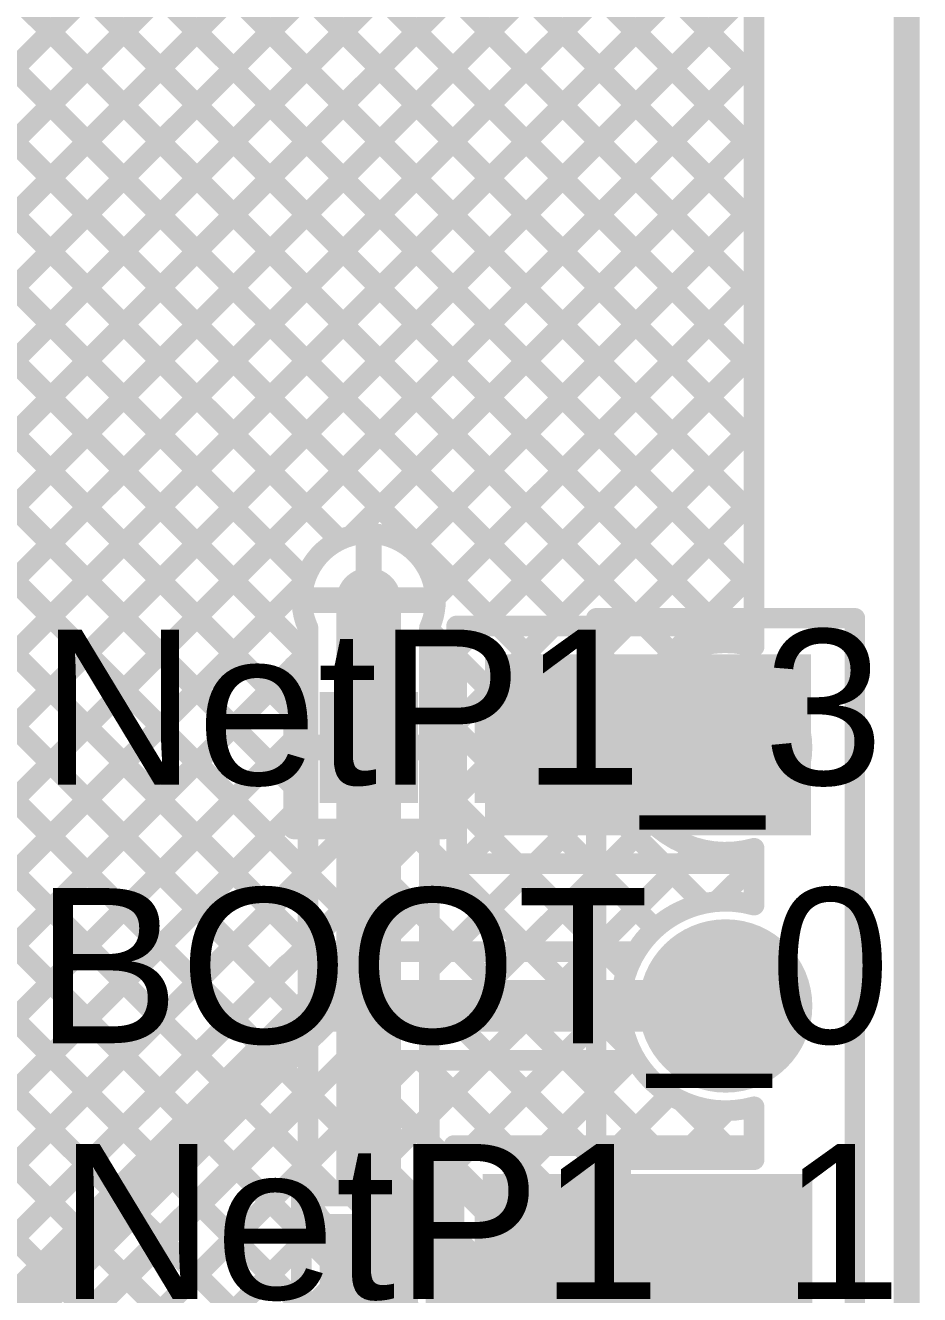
# Model space of a CAD drawing. Header units: millimetres. Extents: x -0.32 to 3.69, y -0.11 to 2.37.
# Drawn here: x 3.3423 to 3.688, y 1.1133 to 1.6044 of the extents above; entities that cross this region are included whole.
import ezdxf

# ---------------------------------------------------------------- set-up
doc = ezdxf.new("R2010")
doc.units = ezdxf.units.MM
doc.header["$MEASUREMENT"] = 0
for name, color, linetype in [('BottomLayer', 5, 'Continuous'), ('BottomPaste', 16, 'Continuous'), ('BottomSolder', 6, 'Continuous'), ('Mechanical2', 216, 'Continuous'), ('MultiLayer', 9, 'Continuous'), ('PadHoleLayer', 156, 'Continuous'), ('TopLayer', 1, 'Continuous'), ('TopOverlay', 2, 'Continuous'), ('TopSolder', 216, 'Continuous'), ('ViaHoleLayer', 16, 'Continuous')]:
    doc.layers.add(name, color=color, linetype=linetype)
doc.styles.add('Arial', font='', dxfattribs={"height": 0.2})
doc.styles.get('Arial').set_extended_font_data('Arial')

# ---------------------------------------------------------------- blocks, each defined once
blk = doc.blocks.new('R___0603_B_38')
at = {"layer": 'BottomLayer'}
for points in [[(-0.045, -0.0175), (-0.045, 0.0175), (-0.015, 0.0175), (-0.015, -0.0175)], [(0.015, -0.0175), (0.015, 0.0175), (0.045, 0.0175), (0.045, -0.0175)]]:
    blk.add_hatch(color=5, dxfattribs=at).paths.add_polyline_path(points)
at = {"layer": 'BottomPaste'}
for points in [[(-0.045, -0.0175), (-0.045, 0.0175), (-0.015, 0.0175), (-0.015, -0.0175)], [(0.015, -0.0175), (0.015, 0.0175), (0.045, 0.0175), (0.045, -0.0175)]]:
    blk.add_hatch(color=16, dxfattribs=at).paths.add_polyline_path(points)
at = {"layer": 'BottomSolder'}
for points in [[(-0.049, -0.0215), (-0.049, 0.0215), (-0.011, 0.0215), (-0.011, -0.0215)], [(0.011, -0.0215), (0.011, 0.0215), (0.049, 0.0215), (0.049, -0.0215)]]:
    blk.add_hatch(color=6, dxfattribs=at).paths.add_polyline_path(points)
blk = doc.blocks.new('R___0603_B_39')
at = {"layer": 'BottomLayer'}
for points in [[(-0.045, -0.0175), (-0.045, 0.0175), (-0.015, 0.0175), (-0.015, -0.0175)], [(0.015, -0.0175), (0.015, 0.0175), (0.045, 0.0175), (0.045, -0.0175)]]:
    blk.add_hatch(color=5, dxfattribs=at).paths.add_polyline_path(points)
at = {"layer": 'BottomPaste'}
for points in [[(-0.045, -0.0175), (-0.045, 0.0175), (-0.015, 0.0175), (-0.015, -0.0175)], [(0.015, -0.0175), (0.015, 0.0175), (0.045, 0.0175), (0.045, -0.0175)]]:
    blk.add_hatch(color=16, dxfattribs=at).paths.add_polyline_path(points)
at = {"layer": 'BottomSolder'}
for points in [[(-0.049, -0.0215), (-0.049, 0.0215), (-0.011, 0.0215), (-0.011, -0.0215)], [(0.011, -0.0215), (0.011, 0.0215), (0.049, 0.0215), (0.049, -0.0215)]]:
    blk.add_hatch(color=6, dxfattribs=at).paths.add_polyline_path(points)
blk = doc.blocks.new('HDR1X3__46')
at = {"layer": 'BottomLayer'}
blk.add_hatch(color=5, dxfattribs=at).paths.add_polyline_path([(-0.02953, 0.02953), (0.02953, 0.02953), (0.02953, -0.02953), (-0.02953, -0.02953)])
h = blk.add_hatch(color=5, dxfattribs=at)
edge = h.paths.add_edge_path()
edge.add_arc((0.1, 0), 0.02953, 0, 360)
h = blk.add_hatch(color=5, dxfattribs=at)
edge = h.paths.add_edge_path()
edge.add_arc((0.2, 0), 0.02953, 0, 360)
at = {"layer": 'BottomSolder'}
blk.add_hatch(color=6, dxfattribs=at).paths.add_polyline_path([(-0.03353, 0.03353), (0.03353, 0.03353), (0.03353, -0.03353), (-0.03353, -0.03353)])
h = blk.add_hatch(color=6, dxfattribs=at)
edge = h.paths.add_edge_path()
edge.add_arc((0.1, 0), 0.03353, 0, 360)
h = blk.add_hatch(color=6, dxfattribs=at)
edge = h.paths.add_edge_path()
edge.add_arc((0.2, 0), 0.03353, 0, 360)
at = {"layer": 'MultiLayer'}
blk.add_hatch(color=9, dxfattribs=at).paths.add_polyline_path([(-0.02953, 0.02953), (0.02953, 0.02953), (0.02953, -0.02953), (-0.02953, -0.02953)])
h = blk.add_hatch(color=9, dxfattribs=at)
edge = h.paths.add_edge_path()
edge.add_arc((0.1, 0), 0.02953, 0, 360)
h = blk.add_hatch(color=9, dxfattribs=at)
edge = h.paths.add_edge_path()
edge.add_arc((0.2, 0), 0.02953, 0, 360)
at = {"layer": 'PadHoleLayer'}
h = blk.add_hatch(color=156, dxfattribs=at)
edge = h.paths.add_edge_path()
edge.add_arc((0, 0), 0.01772, 0, 360)
h = blk.add_hatch(color=156, dxfattribs=at)
edge = h.paths.add_edge_path()
edge.add_arc((0.1, 0), 0.01772, 0, 360)
h = blk.add_hatch(color=156, dxfattribs=at)
edge = h.paths.add_edge_path()
edge.add_arc((0.2, 0), 0.01772, 0, 360)
at = {"layer": 'TopLayer'}
blk.add_hatch(color=1, dxfattribs=at).paths.add_polyline_path([(-0.02953, 0.02953), (0.02953, 0.02953), (0.02953, -0.02953), (-0.02953, -0.02953)])
h = blk.add_hatch(color=1, dxfattribs=at)
edge = h.paths.add_edge_path()
edge.add_arc((0.1, 0), 0.02953, 0, 360)
h = blk.add_hatch(color=1, dxfattribs=at)
edge = h.paths.add_edge_path()
edge.add_arc((0.2, 0), 0.02953, 0, 360)
at = {"layer": 'TopSolder'}
blk.add_hatch(color=216, dxfattribs=at).paths.add_polyline_path([(-0.03353, 0.03353), (0.03353, 0.03353), (0.03353, -0.03353), (-0.03353, -0.03353)])
h = blk.add_hatch(color=216, dxfattribs=at)
edge = h.paths.add_edge_path()
edge.add_arc((0.1, 0), 0.03353, 0, 360)
h = blk.add_hatch(color=216, dxfattribs=at)
edge = h.paths.add_edge_path()
edge.add_arc((0.2, 0), 0.03353, 0, 360)
at = {"layer": 'TopOverlay', "const_width": 0.00787}
for points in [[(-0.05, 0.05), (0.25, 0.05)], [(-0.05, 0.05), (-0.05, -0.05)], [(0.25, 0.05), (0.25, -0.05)], [(-0.05, -0.05), (0.25, -0.05)]]:
    blk.add_lwpolyline(points, dxfattribs=at)
at = {"layer": 'TopOverlay', "const_width": 0.00394}
for points in [[(-0.05197, 0.05, 1), (-0.04803, 0.05, 1)], [(-0.05197, 0.05, 1), (-0.04803, 0.05, 1)], [(0.24803, 0.05, 1), (0.25197, 0.05, 1)], [(0.24803, 0.05, 1), (0.25197, 0.05, 1)], [(-0.05197, -0.05, 1), (-0.04803, -0.05, 1)], [(-0.05197, -0.05, 1), (-0.04803, -0.05, 1)], [(0.24803, -0.05, 1), (0.25197, -0.05, 1)], [(0.24803, -0.05, 1), (0.25197, -0.05, 1)]]:
    blk.add_lwpolyline(points, format="xyb", close=True, dxfattribs=at)

msp = doc.modelspace()

# ---------------------------------------------------------------- hatches: boundary and pattern name
at = {"layer": 'BottomLayer'}
h = msp.add_hatch(color=5, dxfattribs=at)
edge = h.paths.add_edge_path()
edge.add_arc((3.475, 1.382), 0.01181, 0, 360)
for points in [[(3.52, 1.291), (3.646, 1.291), (3.646, 1.361), (3.52, 1.361)], [(3.519, 1.09), (3.645, 1.09), (3.645, 1.16), (3.519, 1.16)]]:
    msp.add_hatch(color=5, dxfattribs=at).paths.add_polyline_path(points)
at = {"layer": 'TopLayer'}
h = msp.add_hatch(color=1, dxfattribs=at)
edge = h.paths.add_edge_path()
edge.add_arc((3.475, 1.382), 0.01181, 0, 360)
at = {"layer": 'ViaHoleLayer'}
h = msp.add_hatch(color=16, dxfattribs=at)
edge = h.paths.add_edge_path()
edge.add_arc((3.475, 1.382), 0.00591, 0, 360)

# ---------------------------------------------------------------- linework, layer by layer
at = {"layer": 'BottomLayer'}
for points, const_width in [([(2.80238, 2.208), (3.624, 1.38638)], 0.008), ([(2.83066, 2.208), (3.624, 1.41466)], 0.008), ([(2.85895, 2.208), (3.624, 1.44295)], 0.008), ([(2.88723, 2.208), (3.624, 1.47123)], 0.008), ([(2.91552, 2.208), (3.624, 1.49952)], 0.008), ([(2.9438, 2.208), (3.624, 1.5278)], 0.008), ([(2.97209, 2.208), (3.624, 1.55609)], 0.008), ([(3.00037, 2.208), (3.624, 1.58437)], 0.008), ([(3.624, 1.372), (3.624, 2.208)], 0.008), ([(2.99464, 1.98746), (3.6101, 1.372)], 0.008), ([(2.85089, 1.9615), (3.4515, 1.36089)], 0.008), ([(2.99076, 1.96305), (3.58181, 1.372)], 0.008), ([(2.98021, 1.94531), (3.55353, 1.372)], 0.008), ([(2.96478, 1.93246), (3.52524, 1.372)], 0.008), ([(2.91204, 1.92863), (3.45051, 1.39016)], 0.008), ([(2.94393, 1.92503), (3.46373, 1.40522)], 0.008), ([(2.98299, 1.2328), (3.624, 1.8738)], 0.008), ([(2.99233, 1.21385), (3.624, 1.84552)], 0.008), ([(2.99388, 1.18712), (3.624, 1.81724)], 0.008), ([(2.95605, 1.121), (3.624, 1.78895)], 0.008), ([(2.99469, 1.78942), (3.446, 1.33811)], 0.008), ([(2.85025, 1.76415), (3.40835, 1.20605)], 0.008), ([(2.99044, 1.76538), (3.446, 1.30982)], 0.008), ([(2.98433, 1.121), (3.624, 1.76067)], 0.008), ([(2.97968, 1.74785), (3.48154, 1.246)], 0.008), ([(2.96406, 1.73519), (3.45354, 1.24571)], 0.008), ([(2.91007, 1.73262), (3.42249, 1.22019)], 0.008), ([(3.01262, 1.121), (3.624, 1.73238)], 0.008), ([(2.94294, 1.72803), (3.43663, 1.23433)], 0.008), ([(3.0409, 1.121), (3.624, 1.7041)], 0.008), ([(3.06919, 1.121), (3.624, 1.67581)], 0.008), ([(3.09747, 1.121), (3.624, 1.64753)], 0.008), ([(3.12575, 1.121), (3.624, 1.61925)], 0.008), ([(2.99471, 1.59141), (3.39421, 1.19191)], 0.008), ([(3.15404, 1.121), (3.624, 1.59096)], 0.008), ([(2.99011, 1.56772), (3.38007, 1.17776)], 0.008), ([(3.46823, 1.40691), (3.624, 1.56268)], 0.008), ([(2.97915, 1.5504), (3.36592, 1.16362)], 0.008), ([(2.96333, 1.53794), (3.35178, 1.14948)], 0.008), ([(3.49148, 1.40187), (3.624, 1.53439)], 0.008), ([(3.5008, 1.3829), (3.624, 1.50611)], 0.008), ([(3.51818, 1.372), (3.624, 1.47782)], 0.008), ([(3.54646, 1.372), (3.624, 1.44954)], 0.008), ([(3.57474, 1.372), (3.624, 1.42126)], 0.008), ([(3.475, 1.382), (3.475, 1.40381)], 0.01), ([(3.60303, 1.372), (3.624, 1.39297)], 0.008), ([(3.18232, 1.121), (3.45009, 1.38877)], 0.008), ([(3.475, 1.325), (3.475, 1.382)], 0.025), ([(3.45319, 1.382), (3.475, 1.382)], 0.01), ([(3.475, 1.382), (3.49681, 1.382)], 0.01), ([(3.4515, 1.3565), (3.4515, 1.37132)], 0.008), ([(3.4985, 1.3565), (3.4985, 1.37132)], 0.008), ([(3.509, 1.372), (3.624, 1.372)], 0.008), ([(3.509, 1.3535), (3.509, 1.372)], 0.008), ([(3.4985, 1.37046), (3.509, 1.35996)], 0.008), ([(3.44611, 1.3565), (3.4515, 1.36189)], 0.008), ([(3.50268, 1.3565), (3.509, 1.36282)], 0.008), ([(3.21061, 1.121), (3.446, 1.35639)], 0.008), ([(3.446, 1.3565), (3.4515, 1.3565)], 0.008), ([(3.446, 1.2935), (3.446, 1.3565)], 0.008), ([(3.4985, 1.3565), (3.504, 1.3565)], 0.008), ([(3.504, 1.2935), (3.504, 1.3565)], 0.008), ([(3.509, 1.2965), (3.509, 1.3535)], 0.008), ([(3.509, 1.2965), (3.509, 1.3535)], 0.008), ([(3.504, 1.33667), (3.509, 1.33167)], 0.008), ([(3.504, 1.32954), (3.509, 1.33454)], 0.008), ([(3.535, 1.325), (3.613, 1.325)], 0.025), ([(3.23889, 1.121), (3.446, 1.32811)], 0.008), ([(3.45, 1.325), (3.475, 1.325)], 0.01), ([(3.475, 1.2975), (3.475, 1.325)], 0.01), ([(3.475, 1.325), (3.5, 1.325)], 0.01), ([(3.504, 1.30839), (3.509, 1.30339)], 0.008), ([(3.504, 1.30126), (3.509, 1.30626)], 0.008), ([(3.26718, 1.121), (3.446, 1.29982)], 0.008), ([(3.49624, 1.2935), (3.504, 1.30126)], 0.008), ([(3.29546, 1.121), (3.46796, 1.2935)], 0.008), ([(3.44493, 1.24218), (3.49624, 1.2935)], 0.008), ([(3.446, 1.2935), (3.504, 1.2935)], 0.008), ([(3.46232, 1.2935), (3.50982, 1.246)], 0.008), ([(3.49061, 1.2935), (3.53811, 1.246)], 0.008), ([(3.509, 1.28), (3.509, 1.2965)], 0.008), ([(3.47703, 1.246), (3.51103, 1.28)], 0.008), ([(3.50531, 1.246), (3.53931, 1.28)], 0.008), ([(3.509, 1.28), (3.624, 1.28)], 0.008), ([(3.53239, 1.28), (3.56639, 1.246)], 0.008), ([(3.5336, 1.246), (3.5676, 1.28)], 0.008), ([(3.56067, 1.28), (3.58571, 1.25496)], 0.008), ([(3.56188, 1.246), (3.59588, 1.28)], 0.008), ([(3.58896, 1.28), (3.60436, 1.2646)], 0.008), ([(3.60955, 1.26538), (3.624, 1.27983)], 0.008), ([(3.61724, 1.28), (3.624, 1.27324)], 0.008), ([(3.624, 1.26401), (3.624, 1.28)], 0.008), ([(3.457, 1.246), (3.57834, 1.246)], 0.008), ([(3.3233, 1.121), (3.44212, 1.23981)], 0.008), ([(3.332, 1.1), (3.457, 1.225)], 0.02), ([(3.457, 1.225), (3.613, 1.225)], 0.02), ([(2.95181, 0.66422), (3.4916, 1.204)], 0.008), ([(3.34688, 1.08519), (3.4657, 1.204)], 0.008), ([(3.4657, 1.204), (3.57834, 1.204)], 0.008), ([(3.46697, 1.204), (3.508, 1.16297)], 0.008), ([(3.46738, 1.1515), (3.51988, 1.204)], 0.008), ([(3.49525, 1.204), (3.52825, 1.171)], 0.008), ([(3.51517, 1.171), (3.54817, 1.204)], 0.008), ([(3.52354, 1.204), (3.55654, 1.171)], 0.008), ([(3.54345, 1.171), (3.57645, 1.204)], 0.008), ([(3.55182, 1.204), (3.58482, 1.171)], 0.008), ([(3.45219, 1.19049), (3.49118, 1.1515)], 0.008), ([(3.57173, 1.171), (3.59143, 1.19069)], 0.008), ([(3.5958, 1.1883), (3.61311, 1.171)], 0.008), ([(3.60002, 1.171), (3.61349, 1.18448)], 0.008), ([(3.624, 1.171), (3.624, 1.18599)], 0.008), ([(3.43805, 1.17635), (3.4629, 1.1515)], 0.008), ([(3.508, 1.171), (3.624, 1.171)], 0.008), ([(3.508, 1.079), (3.508, 1.171)], 0.008), ([(3.42391, 1.16221), (3.449, 1.13712)], 0.008), ([(3.49567, 1.1515), (3.508, 1.16383)], 0.008), ([(3.449, 1.1515), (3.501, 1.1515)], 0.008), ([(3.449, 1.0945), (3.449, 1.1515)], 0.008), ([(3.501, 1.0945), (3.501, 1.1515)], 0.008), ([(3.40976, 1.14807), (3.449, 1.10883)], 0.008), ([(3.501, 1.14168), (3.508, 1.13468)], 0.008), ([(3.501, 1.12855), (3.508, 1.13555)], 0.008), ([(2.97061, 0.65473), (3.449, 1.13312)], 0.008), ([(3.39562, 1.13392), (3.4515, 1.07805)], 0.008), ([(3.475, 1.066), (3.475, 1.123)], 0.025), ([(3.535, 1.123), (3.536, 1.124)], 0.025), ([(3.536, 1.124), (3.612, 1.124)], 0.025), ([(3.612, 1.124), (3.613, 1.125)], 0.025), ([(3.38148, 1.11978), (3.624, 0.87726)], 0.008), ([(3.501, 1.1134), (3.508, 1.1064)], 0.008)]:
    msp.add_lwpolyline(points, dxfattribs=dict(at, const_width=const_width))
for points, const_width in [([(3.622, 1.59096, 1), (3.626, 1.59096, 1)], 0.004), ([(3.622, 1.58437, 1), (3.626, 1.58437, 1)], 0.004), ([(3.622, 1.56268, 1), (3.626, 1.56268, 1)], 0.004), ([(3.622, 1.55609, 1), (3.626, 1.55609, 1)], 0.004), ([(3.622, 1.53439, 1), (3.626, 1.53439, 1)], 0.004), ([(3.622, 1.5278, 1), (3.626, 1.5278, 1)], 0.004), ([(3.622, 1.50611, 1), (3.626, 1.50611, 1)], 0.004), ([(3.622, 1.49952, 1), (3.626, 1.49952, 1)], 0.004), ([(3.622, 1.47782, 1), (3.626, 1.47782, 1)], 0.004), ([(3.622, 1.47123, 1), (3.626, 1.47123, 1)], 0.004), ([(3.622, 1.44954, 1), (3.626, 1.44954, 1)], 0.004), ([(3.622, 1.44295, 1), (3.626, 1.44295, 1)], 0.004), ([(3.622, 1.42126, 1), (3.626, 1.42126, 1)], 0.004), ([(3.622, 1.41466, 1), (3.626, 1.41466, 1)], 0.004), ([(3.46623, 1.40691, 1), (3.47023, 1.40691, 1)], 0.004), ([(3.46174, 1.40522, 1), (3.46574, 1.40522, 1)], 0.004), ([(3.4725, 1.40381, 1), (3.4775, 1.40381, 1)], 0.005), ([(3.48948, 1.40187, 1), (3.49348, 1.40187, 1)], 0.004), ([(3.622, 1.39297, 1), (3.626, 1.39297, 1)], 0.004), ([(3.44809, 1.38877, 1), (3.45209, 1.38877, 1)], 0.004), ([(3.44851, 1.39016, 1), (3.45251, 1.39016, 1)], 0.004), ([(3.46875, 1.382, 1), (3.48125, 1.382, 1)], 0.0125), ([(3.622, 1.38638, 1), (3.626, 1.38638, 1)], 0.004), ([(3.45069, 1.382, 1), (3.45569, 1.382, 1)], 0.005), ([(3.4725, 1.382, 1), (3.4775, 1.382, 1)], 0.005), ([(3.4725, 1.382, 1), (3.4775, 1.382, 1)], 0.005), ([(3.4725, 1.382, 1), (3.4775, 1.382, 1)], 0.005), ([(3.49431, 1.382, 1), (3.49931, 1.382, 1)], 0.005), ([(3.4988, 1.3829, 1), (3.5028, 1.3829, 1)], 0.004), ([(3.49881, 1.382, 1), (3.50281, 1.382, 1)], 0.004), ([(3.49881, 1.382, 1), (3.50281, 1.382, 1)], 0.004), ([(3.4495, 1.37132, 1), (3.4535, 1.37132, 1)], 0.004), ([(3.4495, 1.37132, 1), (3.4535, 1.37132, 1)], 0.004), ([(3.4965, 1.37132, 1), (3.5005, 1.37132, 1)], 0.004), ([(3.4965, 1.37132, 1), (3.5005, 1.37132, 1)], 0.004), ([(3.507, 1.372, 1), (3.511, 1.372, 1)], 0.004), ([(3.507, 1.372, 1), (3.511, 1.372, 1)], 0.004), ([(3.51618, 1.372, 1), (3.52018, 1.372, 1)], 0.004), ([(3.52324, 1.372, 1), (3.52724, 1.372, 1)], 0.004), ([(3.54446, 1.372, 1), (3.54846, 1.372, 1)], 0.004), ([(3.55153, 1.372, 1), (3.55553, 1.372, 1)], 0.004), ([(3.57274, 1.372, 1), (3.57674, 1.372, 1)], 0.004), ([(3.57981, 1.372, 1), (3.58381, 1.372, 1)], 0.004), ([(3.60103, 1.372, 1), (3.60503, 1.372, 1)], 0.004), ([(3.6081, 1.372, 1), (3.6121, 1.372, 1)], 0.004), ([(3.622, 1.372, 1), (3.626, 1.372, 1)], 0.004), ([(3.622, 1.372, 1), (3.626, 1.372, 1)], 0.004), ([(3.4965, 1.37046, 1), (3.5005, 1.37046, 1)], 0.004), ([(3.4495, 1.36189, 1), (3.4535, 1.36189, 1)], 0.004), ([(3.507, 1.36282, 1), (3.511, 1.36282, 1)], 0.004), ([(3.444, 1.3565, 1), (3.448, 1.3565, 1)], 0.004), ([(3.444, 1.3565, 1), (3.448, 1.3565, 1)], 0.004), ([(3.444, 1.35639, 1), (3.448, 1.35639, 1)], 0.004), ([(3.44411, 1.3565, 1), (3.44811, 1.3565, 1)], 0.004), ([(3.4495, 1.36089, 1), (3.4535, 1.36089, 1)], 0.004), ([(3.4495, 1.3565, 1), (3.4535, 1.3565, 1)], 0.004), ([(3.4495, 1.3565, 1), (3.4535, 1.3565, 1)], 0.004), ([(3.4965, 1.3565, 1), (3.5005, 1.3565, 1)], 0.004), ([(3.4965, 1.3565, 1), (3.5005, 1.3565, 1)], 0.004), ([(3.50068, 1.3565, 1), (3.50468, 1.3565, 1)], 0.004), ([(3.502, 1.3565, 1), (3.506, 1.3565, 1)], 0.004), ([(3.502, 1.3565, 1), (3.506, 1.3565, 1)], 0.004), ([(3.507, 1.35996, 1), (3.511, 1.35996, 1)], 0.004), ([(3.507, 1.3535, 1), (3.511, 1.3535, 1)], 0.004), ([(3.507, 1.3535, 1), (3.511, 1.3535, 1)], 0.004), ([(3.507, 1.3535, 1), (3.511, 1.3535, 1)], 0.004), ([(3.444, 1.33811, 1), (3.448, 1.33811, 1)], 0.004), ([(3.502, 1.33667, 1), (3.506, 1.33667, 1)], 0.004), ([(3.46875, 1.325, 1), (3.48125, 1.325, 1)], 0.0125), ([(3.507, 1.33454, 1), (3.511, 1.33454, 1)], 0.004), ([(3.507, 1.33167, 1), (3.511, 1.33167, 1)], 0.004), ([(3.52875, 1.325, 1), (3.54125, 1.325, 1)], 0.0125), ([(3.60675, 1.325, 1), (3.61925, 1.325, 1)], 0.0125), ([(3.444, 1.32811, 1), (3.448, 1.32811, 1)], 0.004), ([(3.502, 1.32954, 1), (3.506, 1.32954, 1)], 0.004), ([(3.4475, 1.325, 1), (3.4525, 1.325, 1)], 0.005), ([(3.4725, 1.325, 1), (3.4775, 1.325, 1)], 0.005), ([(3.4725, 1.325, 1), (3.4775, 1.325, 1)], 0.005), ([(3.4725, 1.325, 1), (3.4775, 1.325, 1)], 0.005), ([(3.4975, 1.325, 1), (3.5025, 1.325, 1)], 0.005), ([(3.444, 1.30982, 1), (3.448, 1.30982, 1)], 0.004), ([(3.502, 1.30839, 1), (3.506, 1.30839, 1)], 0.004), ([(3.507, 1.30626, 1), (3.511, 1.30626, 1)], 0.004), ([(3.507, 1.30339, 1), (3.511, 1.30339, 1)], 0.004), ([(3.444, 1.29982, 1), (3.448, 1.29982, 1)], 0.004), ([(3.4725, 1.2975, 1), (3.4775, 1.2975, 1)], 0.005), ([(3.502, 1.30126, 1), (3.506, 1.30126, 1)], 0.004), ([(3.502, 1.30126, 1), (3.506, 1.30126, 1)], 0.004), ([(3.444, 1.2935, 1), (3.448, 1.2935, 1)], 0.004), ([(3.444, 1.2935, 1), (3.448, 1.2935, 1)], 0.004), ([(3.46032, 1.2935, 1), (3.46432, 1.2935, 1)], 0.004), ([(3.46596, 1.2935, 1), (3.46996, 1.2935, 1)], 0.004), ([(3.48861, 1.2935, 1), (3.49261, 1.2935, 1)], 0.004), ([(3.49424, 1.2935, 1), (3.49824, 1.2935, 1)], 0.004), ([(3.49424, 1.2935, 1), (3.49824, 1.2935, 1)], 0.004), ([(3.502, 1.2935, 1), (3.506, 1.2935, 1)], 0.004), ([(3.502, 1.2935, 1), (3.506, 1.2935, 1)], 0.004), ([(3.507, 1.2965, 1), (3.511, 1.2965, 1)], 0.004), ([(3.507, 1.2965, 1), (3.511, 1.2965, 1)], 0.004), ([(3.507, 1.2965, 1), (3.511, 1.2965, 1)], 0.004), ([(3.507, 1.28, 1), (3.511, 1.28, 1)], 0.004), ([(3.507, 1.28, 1), (3.511, 1.28, 1)], 0.004), ([(3.50903, 1.28, 1), (3.51303, 1.28, 1)], 0.004), ([(3.53039, 1.28, 1), (3.53439, 1.28, 1)], 0.004), ([(3.53731, 1.28, 1), (3.54131, 1.28, 1)], 0.004), ([(3.55867, 1.28, 1), (3.56267, 1.28, 1)], 0.004), ([(3.5656, 1.28, 1), (3.5696, 1.28, 1)], 0.004), ([(3.58696, 1.28, 1), (3.59096, 1.28, 1)], 0.004), ([(3.59388, 1.28, 1), (3.59788, 1.28, 1)], 0.004), ([(3.61524, 1.28, 1), (3.61924, 1.28, 1)], 0.004), ([(3.622, 1.28, 1), (3.626, 1.28, 1)], 0.004), ([(3.622, 1.28, 1), (3.626, 1.28, 1)], 0.004), ([(3.622, 1.27983, 1), (3.626, 1.27983, 1)], 0.004), ([(3.622, 1.27324, 1), (3.626, 1.27324, 1)], 0.004), ([(3.60236, 1.2646, 1), (3.60636, 1.2646, 1)], 0.004), ([(3.60755, 1.26538, 1), (3.61155, 1.26538, 1)], 0.004), ([(3.622, 1.26401, 1), (3.626, 1.26401, 1)], 0.004), ([(3.622, 1.26401, 1), (3.626, 1.26401, 1)], 0.004), ([(3.58371, 1.25496, 1), (3.58771, 1.25496, 1)], 0.004), ([(3.45154, 1.24571, 1), (3.45554, 1.24571, 1)], 0.004), ([(3.455, 1.246, 1), (3.459, 1.246, 1)], 0.004), ([(3.455, 1.246, 1), (3.459, 1.246, 1)], 0.004), ([(3.455, 1.246, 1), (3.459, 1.246, 1)], 0.004), ([(3.47503, 1.246, 1), (3.47903, 1.246, 1)], 0.004), ([(3.47954, 1.246, 1), (3.48354, 1.246, 1)], 0.004), ([(3.50331, 1.246, 1), (3.50731, 1.246, 1)], 0.004), ([(3.50782, 1.246, 1), (3.51182, 1.246, 1)], 0.004), ([(3.5316, 1.246, 1), (3.5356, 1.246, 1)], 0.004), ([(3.53611, 1.246, 1), (3.54011, 1.246, 1)], 0.004), ([(3.55988, 1.246, 1), (3.56388, 1.246, 1)], 0.004), ([(3.56439, 1.246, 1), (3.56839, 1.246, 1)], 0.004), ([(3.57634, 1.246, 1), (3.58034, 1.246, 1)], 0.004), ([(3.57634, 1.246, 1), (3.58034, 1.246, 1)], 0.004), ([(3.44012, 1.23981, 1), (3.44412, 1.23981, 1)], 0.004), ([(3.44012, 1.23981, 1), (3.44412, 1.23981, 1)], 0.004), ([(3.44015, 1.23985, 1), (3.44415, 1.23985, 1)], 0.004), ([(3.44293, 1.24218, 1), (3.44693, 1.24218, 1)], 0.004), ([(3.43463, 1.23433, 1), (3.43863, 1.23433, 1)], 0.004), ([(3.452, 1.225, 1), (3.462, 1.225, 1)], 0.01), ([(3.452, 1.225, 1), (3.462, 1.225, 1)], 0.01), ([(3.608, 1.225, 1), (3.618, 1.225, 1)], 0.01), ([(3.42049, 1.22019, 1), (3.42449, 1.22019, 1)], 0.004), ([(3.40635, 1.20605, 1), (3.41035, 1.20605, 1)], 0.004), ([(3.4637, 1.204, 1), (3.4677, 1.204, 1)], 0.004), ([(3.4637, 1.204, 1), (3.4677, 1.204, 1)], 0.004), ([(3.46497, 1.204, 1), (3.46897, 1.204, 1)], 0.004), ([(3.4896, 1.204, 1), (3.4936, 1.204, 1)], 0.004), ([(3.49325, 1.204, 1), (3.49725, 1.204, 1)], 0.004), ([(3.51788, 1.204, 1), (3.52188, 1.204, 1)], 0.004), ([(3.52154, 1.204, 1), (3.52554, 1.204, 1)], 0.004), ([(3.54617, 1.204, 1), (3.55017, 1.204, 1)], 0.004), ([(3.54982, 1.204, 1), (3.55382, 1.204, 1)], 0.004), ([(3.57445, 1.204, 1), (3.57845, 1.204, 1)], 0.004), ([(3.57634, 1.204, 1), (3.58034, 1.204, 1)], 0.004), ([(3.57634, 1.204, 1), (3.58034, 1.204, 1)], 0.004), ([(3.39221, 1.19191, 1), (3.39621, 1.19191, 1)], 0.004), ([(3.45019, 1.19049, 1), (3.45419, 1.19049, 1)], 0.004), ([(3.58943, 1.19069, 1), (3.59343, 1.19069, 1)], 0.004), ([(3.5938, 1.1883, 1), (3.5978, 1.1883, 1)], 0.004), ([(3.61149, 1.18448, 1), (3.61549, 1.18448, 1)], 0.004), ([(3.622, 1.18599, 1), (3.626, 1.18599, 1)], 0.004), ([(3.622, 1.18599, 1), (3.626, 1.18599, 1)], 0.004), ([(3.37807, 1.17776, 1), (3.38207, 1.17776, 1)], 0.004), ([(3.43605, 1.17635, 1), (3.44005, 1.17635, 1)], 0.004), ([(3.506, 1.171, 1), (3.51, 1.171, 1)], 0.004), ([(3.506, 1.171, 1), (3.51, 1.171, 1)], 0.004), ([(3.51317, 1.171, 1), (3.51717, 1.171, 1)], 0.004), ([(3.52625, 1.171, 1), (3.53025, 1.171, 1)], 0.004), ([(3.54145, 1.171, 1), (3.54545, 1.171, 1)], 0.004), ([(3.55454, 1.171, 1), (3.55854, 1.171, 1)], 0.004), ([(3.56973, 1.171, 1), (3.57373, 1.171, 1)], 0.004), ([(3.58282, 1.171, 1), (3.58682, 1.171, 1)], 0.004), ([(3.59802, 1.171, 1), (3.60202, 1.171, 1)], 0.004), ([(3.61111, 1.171, 1), (3.61511, 1.171, 1)], 0.004), ([(3.622, 1.171, 1), (3.626, 1.171, 1)], 0.004), ([(3.622, 1.171, 1), (3.626, 1.171, 1)], 0.004), ([(3.36392, 1.16362, 1), (3.36792, 1.16362, 1)], 0.004), ([(3.42191, 1.16221, 1), (3.42591, 1.16221, 1)], 0.004), ([(3.506, 1.16383, 1), (3.51, 1.16383, 1)], 0.004), ([(3.506, 1.16297, 1), (3.51, 1.16297, 1)], 0.004), ([(3.447, 1.1515, 1), (3.451, 1.1515, 1)], 0.004), ([(3.447, 1.1515, 1), (3.451, 1.1515, 1)], 0.004), ([(3.4609, 1.1515, 1), (3.4649, 1.1515, 1)], 0.004), ([(3.46538, 1.1515, 1), (3.46938, 1.1515, 1)], 0.004), ([(3.48918, 1.1515, 1), (3.49318, 1.1515, 1)], 0.004), ([(3.49367, 1.1515, 1), (3.49767, 1.1515, 1)], 0.004), ([(3.499, 1.1515, 1), (3.503, 1.1515, 1)], 0.004), ([(3.499, 1.1515, 1), (3.503, 1.1515, 1)], 0.004), ([(3.34978, 1.14948, 1), (3.35378, 1.14948, 1)], 0.004), ([(3.40776, 1.14807, 1), (3.41176, 1.14807, 1)], 0.004), ([(3.499, 1.14168, 1), (3.503, 1.14168, 1)], 0.004), ([(3.447, 1.13712, 1), (3.451, 1.13712, 1)], 0.004), ([(3.506, 1.13555, 1), (3.51, 1.13555, 1)], 0.004), ([(3.39362, 1.13392, 1), (3.39762, 1.13392, 1)], 0.004), ([(3.447, 1.13312, 1), (3.451, 1.13312, 1)], 0.004), ([(3.46875, 1.123, 1), (3.48125, 1.123, 1)], 0.0125), ([(3.506, 1.13468, 1), (3.51, 1.13468, 1)], 0.004), ([(3.52875, 1.123, 1), (3.54125, 1.123, 1)], 0.0125), ([(3.52975, 1.124, 1), (3.54225, 1.124, 1)], 0.0125), ([(3.52975, 1.124, 1), (3.54225, 1.124, 1)], 0.0125), ([(3.60575, 1.124, 1), (3.61825, 1.124, 1)], 0.0125), ([(3.60575, 1.124, 1), (3.61825, 1.124, 1)], 0.0125), ([(3.60675, 1.125, 1), (3.61925, 1.125, 1)], 0.0125), ([(3.499, 1.12855, 1), (3.503, 1.12855, 1)], 0.004), ([(3.37948, 1.11978, 1), (3.38348, 1.11978, 1)], 0.004), ([(3.499, 1.1134, 1), (3.503, 1.1134, 1)], 0.004)]:
    msp.add_lwpolyline(points, format="xyb", close=True, dxfattribs=dict(at, const_width=const_width))
at = {"layer": 'BottomLayer', "const_width": 0.008}
for points in [[(3.4515, 1.37132, -1.23965), (3.50081, 1.382)], [(3.50081, 1.382, -0.107003), (3.4985, 1.37132)], [(3.57834, 1.246, -0.337215), (3.624, 1.26401)], [(3.44212, 1.23981, -0.199534), (3.457, 1.246)], [(3.44215, 1.23985, -0.198912), (3.457, 1.246)], [(3.624, 1.18599, -0.337215), (3.57834, 1.204)]]:
    msp.add_lwpolyline(points, format="xyb", dxfattribs=at)
at = {"layer": 'Mechanical2', "const_width": 0.01}
msp.add_lwpolyline([(3.683, 2.255), (3.683, -0.105)], dxfattribs=at)
at = {"layer": 'TopLayer'}
for points, const_width in [([(2.80238, 2.208), (3.624, 1.38638)], 0.008), ([(2.83066, 2.208), (3.624, 1.41466)], 0.008), ([(2.85895, 2.208), (3.624, 1.44295)], 0.008), ([(2.88723, 2.208), (3.624, 1.47123)], 0.008), ([(2.91552, 2.208), (3.624, 1.49952)], 0.008), ([(2.9438, 2.208), (3.624, 1.5278)], 0.008), ([(2.97209, 2.208), (3.624, 1.55609)], 0.008), ([(3.00037, 2.208), (3.624, 1.58437)], 0.008), ([(3.624, 1.36401), (3.624, 2.208)], 0.008), ([(2.99464, 1.98746), (3.61674, 1.36535)], 0.008), ([(2.85139, 1.961), (3.4515, 1.36089)], 0.008), ([(2.99076, 1.96305), (3.59336, 1.36045)], 0.008), ([(2.98021, 1.94531), (3.57879, 1.34673)], 0.008), ([(2.96478, 1.93246), (3.57247, 1.32477)], 0.008), ([(2.91204, 1.92863), (3.45051, 1.39016)], 0.008), ([(2.94393, 1.92503), (3.46373, 1.40522)], 0.008), ([(2.98299, 1.2328), (3.624, 1.8738)], 0.008), ([(2.99233, 1.21385), (3.624, 1.84552)], 0.008), ([(2.99388, 1.18712), (3.624, 1.81724)], 0.008), ([(2.8588, 1.02375), (3.624, 1.78895)], 0.008), ([(2.99469, 1.78942), (3.4515, 1.33261)], 0.008), ([(2.85057, 1.76382), (3.4515, 1.1629)], 0.008), ([(2.99044, 1.76538), (3.4515, 1.30432)], 0.008), ([(2.92261, 1.05927), (3.624, 1.76067)], 0.008), ([(2.97968, 1.74785), (3.4515, 1.27604)], 0.008), ([(2.96406, 1.73519), (3.4515, 1.24775)], 0.008), ([(2.91007, 1.73262), (3.4515, 1.19118)], 0.008), ([(2.95004, 1.05842), (3.624, 1.73238)], 0.008), ([(2.94294, 1.72803), (3.4515, 1.21947)], 0.008), ([(2.96929, 1.04939), (3.624, 1.7041)], 0.008), ([(2.98347, 1.03528), (3.624, 1.67581)], 0.008), ([(2.99258, 1.01611), (3.624, 1.64753)], 0.008), ([(2.99363, 0.98887), (3.624, 1.61925)], 0.008), ([(2.85974, 0.8267), (3.624, 1.59096)], 0.008), ([(2.99471, 1.59141), (3.5035, 1.08262)], 0.008), ([(2.99011, 1.56772), (3.46909, 1.08874)], 0.008), ([(3.46823, 1.40691), (3.624, 1.56268)], 0.008), ([(2.97915, 1.5504), (3.45367, 1.07587)], 0.008), ([(2.96333, 1.53794), (3.4515, 1.04976)], 0.008), ([(3.49148, 1.40187), (3.624, 1.53439)], 0.008), ([(2.94193, 1.53105), (3.4515, 1.02148)], 0.008), ([(3.5008, 1.3829), (3.624, 1.50611)], 0.008), ([(3.4985, 1.35232), (3.624, 1.47782)], 0.008), ([(3.4985, 1.32404), (3.624, 1.44954)], 0.008), ([(3.4985, 1.29576), (3.624, 1.42126)], 0.008), ([(3.475, 1.382), (3.475, 1.40381)], 0.01), ([(3.58764, 1.35662), (3.624, 1.39297)], 0.008), ([(2.92401, 0.86269), (3.45009, 1.38877)], 0.008), ([(3.475, 1.157), (3.475, 1.382)], 0.025), ([(3.45319, 1.382), (3.475, 1.382)], 0.01), ([(3.475, 1.382), (3.49681, 1.382)], 0.01), ([(3.4515, 1.157), (3.4515, 1.37132)], 0.008), ([(3.4985, 1.16673), (3.4985, 1.37132)], 0.008), ([(3.4985, 1.37046), (3.60436, 1.2646)], 0.008), ([(2.95093, 0.86132), (3.4515, 1.36189)], 0.008), ([(3.4985, 1.26747), (3.58138, 1.35036)], 0.008), ([(3.4985, 1.34217), (3.58571, 1.25496)], 0.008), ([(2.96996, 0.85206), (3.4515, 1.33361)], 0.008), ([(3.4985, 1.23919), (3.57385, 1.31453)], 0.008), ([(3.4985, 1.31389), (3.57456, 1.23783)], 0.008), ([(2.98394, 0.83777), (3.4515, 1.30532)], 0.008), ([(3.4985, 1.2109), (3.58414, 1.29654)], 0.008), ([(3.4985, 1.18262), (3.6019, 1.28602)], 0.008), ([(3.4985, 1.28561), (3.5763, 1.2078)], 0.008), ([(3.61277, 1.28447), (3.624, 1.27324)], 0.008), ([(3.624, 1.26401), (3.624, 1.28599)], 0.008), ([(3.60955, 1.26538), (3.624, 1.27983)], 0.008), ([(2.99282, 0.81836), (3.4515, 1.27704)], 0.008), ([(3.4985, 1.25732), (3.59029, 1.16553)], 0.008), ([(2.99333, 0.79059), (3.4515, 1.24876)], 0.008), ([(3.4985, 1.22904), (3.57247, 1.15506)], 0.008), ([(3.5047, 1.16053), (3.57262, 1.22845)], 0.008), ([(2.8613, 0.63027), (3.4515, 1.22047)], 0.008), ([(3.51884, 1.14639), (3.57764, 1.20519)], 0.008), ([(3.4985, 1.20075), (3.57247, 1.12678)], 0.008), ([(2.92538, 0.66606), (3.4515, 1.19219)], 0.008), ([(3.53298, 1.13225), (3.59143, 1.19069)], 0.008), ([(3.59455, 1.16553), (3.61349, 1.18448)], 0.008), ([(3.5958, 1.1883), (3.61858, 1.16553)], 0.008), ([(3.624, 1.16553), (3.624, 1.18599)], 0.008), ([(3.4985, 1.17247), (3.57247, 1.0985)], 0.008), ([(3.475, 1.157), (3.527, 1.105)], 0.025), ([(3.4985, 1.16673), (3.5436, 1.12163)], 0.008), ([(3.57247, 1.16553), (3.624, 1.16553)], 0.008), ([(3.57247, 1.08447), (3.57247, 1.16553)], 0.008), ([(2.95181, 0.66422), (3.4515, 1.1639)], 0.008), ([(2.97061, 0.65473), (3.45736, 1.14148)], 0.008), ([(3.4584, 1.14037), (3.5035, 1.09527)], 0.008), ([(3.54675, 1.11773), (3.57247, 1.14345)], 0.008), ([(2.9844, 0.64024), (3.47147, 1.1273)], 0.008), ([(2.99305, 0.6206), (3.48561, 1.11316)], 0.008), ([(3.527, 0.531), (3.527, 1.105)], 0.025), ([(3.5505, 1.0932), (3.57247, 1.11517)], 0.008)]:
    msp.add_lwpolyline(points, dxfattribs=dict(at, const_width=const_width))
for points, const_width in [([(3.622, 1.59096, 1), (3.626, 1.59096, 1)], 0.004), ([(3.622, 1.58437, 1), (3.626, 1.58437, 1)], 0.004), ([(3.622, 1.56268, 1), (3.626, 1.56268, 1)], 0.004), ([(3.622, 1.55609, 1), (3.626, 1.55609, 1)], 0.004), ([(3.622, 1.53439, 1), (3.626, 1.53439, 1)], 0.004), ([(3.622, 1.5278, 1), (3.626, 1.5278, 1)], 0.004), ([(3.622, 1.50611, 1), (3.626, 1.50611, 1)], 0.004), ([(3.622, 1.49952, 1), (3.626, 1.49952, 1)], 0.004), ([(3.622, 1.47782, 1), (3.626, 1.47782, 1)], 0.004), ([(3.622, 1.47123, 1), (3.626, 1.47123, 1)], 0.004), ([(3.622, 1.44954, 1), (3.626, 1.44954, 1)], 0.004), ([(3.622, 1.44295, 1), (3.626, 1.44295, 1)], 0.004), ([(3.622, 1.42126, 1), (3.626, 1.42126, 1)], 0.004), ([(3.622, 1.41466, 1), (3.626, 1.41466, 1)], 0.004), ([(3.46623, 1.40691, 1), (3.47023, 1.40691, 1)], 0.004), ([(3.46174, 1.40522, 1), (3.46574, 1.40522, 1)], 0.004), ([(3.4725, 1.40381, 1), (3.4775, 1.40381, 1)], 0.005), ([(3.48948, 1.40187, 1), (3.49348, 1.40187, 1)], 0.004), ([(3.622, 1.39297, 1), (3.626, 1.39297, 1)], 0.004), ([(3.44809, 1.38877, 1), (3.45209, 1.38877, 1)], 0.004), ([(3.44851, 1.39016, 1), (3.45251, 1.39016, 1)], 0.004), ([(3.46875, 1.382, 1), (3.48125, 1.382, 1)], 0.0125), ([(3.622, 1.38638, 1), (3.626, 1.38638, 1)], 0.004), ([(3.45069, 1.382, 1), (3.45569, 1.382, 1)], 0.005), ([(3.4725, 1.382, 1), (3.4775, 1.382, 1)], 0.005), ([(3.4725, 1.382, 1), (3.4775, 1.382, 1)], 0.005), ([(3.4725, 1.382, 1), (3.4775, 1.382, 1)], 0.005), ([(3.49431, 1.382, 1), (3.49931, 1.382, 1)], 0.005), ([(3.4988, 1.3829, 1), (3.5028, 1.3829, 1)], 0.004), ([(3.49881, 1.382, 1), (3.50281, 1.382, 1)], 0.004), ([(3.49881, 1.382, 1), (3.50281, 1.382, 1)], 0.004), ([(3.4495, 1.37132, 1), (3.4535, 1.37132, 1)], 0.004), ([(3.4495, 1.37132, 1), (3.4535, 1.37132, 1)], 0.004), ([(3.4965, 1.37132, 1), (3.5005, 1.37132, 1)], 0.004), ([(3.4965, 1.37132, 1), (3.5005, 1.37132, 1)], 0.004), ([(3.4965, 1.37046, 1), (3.5005, 1.37046, 1)], 0.004), ([(3.4495, 1.36189, 1), (3.4535, 1.36189, 1)], 0.004), ([(3.61474, 1.36535, 1), (3.61874, 1.36535, 1)], 0.004), ([(3.622, 1.36401, 1), (3.626, 1.36401, 1)], 0.004), ([(3.622, 1.36401, 1), (3.626, 1.36401, 1)], 0.004), ([(3.4495, 1.36089, 1), (3.4535, 1.36089, 1)], 0.004), ([(3.58564, 1.35662, 1), (3.58964, 1.35662, 1)], 0.004), ([(3.59136, 1.36045, 1), (3.59536, 1.36045, 1)], 0.004), ([(3.4965, 1.35232, 1), (3.5005, 1.35232, 1)], 0.004), ([(3.57679, 1.34673, 1), (3.58079, 1.34673, 1)], 0.004), ([(3.57938, 1.35036, 1), (3.58338, 1.35036, 1)], 0.004), ([(3.4965, 1.34217, 1), (3.5005, 1.34217, 1)], 0.004), ([(3.4495, 1.33361, 1), (3.4535, 1.33361, 1)], 0.004), ([(3.4495, 1.33261, 1), (3.4535, 1.33261, 1)], 0.004), ([(3.4965, 1.32404, 1), (3.5005, 1.32404, 1)], 0.004), ([(3.57047, 1.32477, 1), (3.57447, 1.32477, 1)], 0.004), ([(3.4965, 1.31389, 1), (3.5005, 1.31389, 1)], 0.004), ([(3.57185, 1.31453, 1), (3.57585, 1.31453, 1)], 0.004), ([(3.4495, 1.30532, 1), (3.4535, 1.30532, 1)], 0.004), ([(3.4495, 1.30432, 1), (3.4535, 1.30432, 1)], 0.004), ([(3.4965, 1.29576, 1), (3.5005, 1.29576, 1)], 0.004), ([(3.58214, 1.29654, 1), (3.58614, 1.29654, 1)], 0.004), ([(3.4965, 1.28561, 1), (3.5005, 1.28561, 1)], 0.004), ([(3.5999, 1.28602, 1), (3.6039, 1.28602, 1)], 0.004), ([(3.61077, 1.28447, 1), (3.61477, 1.28447, 1)], 0.004), ([(3.622, 1.28599, 1), (3.626, 1.28599, 1)], 0.004), ([(3.622, 1.28599, 1), (3.626, 1.28599, 1)], 0.004), ([(3.622, 1.27983, 1), (3.626, 1.27983, 1)], 0.004), ([(3.4495, 1.27704, 1), (3.4535, 1.27704, 1)], 0.004), ([(3.4495, 1.27604, 1), (3.4535, 1.27604, 1)], 0.004), ([(3.622, 1.27324, 1), (3.626, 1.27324, 1)], 0.004), ([(3.4965, 1.26747, 1), (3.5005, 1.26747, 1)], 0.004), ([(3.60236, 1.2646, 1), (3.60636, 1.2646, 1)], 0.004), ([(3.60755, 1.26538, 1), (3.61155, 1.26538, 1)], 0.004), ([(3.622, 1.26401, 1), (3.626, 1.26401, 1)], 0.004), ([(3.622, 1.26401, 1), (3.626, 1.26401, 1)], 0.004), ([(3.4965, 1.25732, 1), (3.5005, 1.25732, 1)], 0.004), ([(3.58371, 1.25496, 1), (3.58771, 1.25496, 1)], 0.004), ([(3.4495, 1.24876, 1), (3.4535, 1.24876, 1)], 0.004), ([(3.4495, 1.24775, 1), (3.4535, 1.24775, 1)], 0.004), ([(3.4965, 1.23919, 1), (3.5005, 1.23919, 1)], 0.004), ([(3.57256, 1.23783, 1), (3.57656, 1.23783, 1)], 0.004), ([(3.4965, 1.22904, 1), (3.5005, 1.22904, 1)], 0.004), ([(3.57062, 1.22845, 1), (3.57462, 1.22845, 1)], 0.004), ([(3.4495, 1.22047, 1), (3.4535, 1.22047, 1)], 0.004), ([(3.4495, 1.21947, 1), (3.4535, 1.21947, 1)], 0.004), ([(3.4965, 1.2109, 1), (3.5005, 1.2109, 1)], 0.004), ([(3.5743, 1.2078, 1), (3.5783, 1.2078, 1)], 0.004), ([(3.57564, 1.20519, 1), (3.57964, 1.20519, 1)], 0.004), ([(3.4965, 1.20075, 1), (3.5005, 1.20075, 1)], 0.004), ([(3.4495, 1.19219, 1), (3.4535, 1.19219, 1)], 0.004), ([(3.4495, 1.19118, 1), (3.4535, 1.19118, 1)], 0.004), ([(3.58943, 1.19069, 1), (3.59343, 1.19069, 1)], 0.004), ([(3.5938, 1.1883, 1), (3.5978, 1.1883, 1)], 0.004), ([(3.61149, 1.18448, 1), (3.61549, 1.18448, 1)], 0.004), ([(3.622, 1.18599, 1), (3.626, 1.18599, 1)], 0.004), ([(3.622, 1.18599, 1), (3.626, 1.18599, 1)], 0.004), ([(3.4965, 1.18262, 1), (3.5005, 1.18262, 1)], 0.004), ([(3.4965, 1.17247, 1), (3.5005, 1.17247, 1)], 0.004), ([(3.46875, 1.157, 1), (3.48125, 1.157, 1)], 0.0125), ([(3.46875, 1.157, 1), (3.48125, 1.157, 1)], 0.0125), ([(3.4965, 1.16673, 1), (3.5005, 1.16673, 1)], 0.004), ([(3.4965, 1.16673, 1), (3.5005, 1.16673, 1)], 0.004), ([(3.57047, 1.16553, 1), (3.57447, 1.16553, 1)], 0.004), ([(3.57047, 1.16553, 1), (3.57447, 1.16553, 1)], 0.004), ([(3.58829, 1.16553, 1), (3.59229, 1.16553, 1)], 0.004), ([(3.59255, 1.16553, 1), (3.59655, 1.16553, 1)], 0.004), ([(3.61658, 1.16553, 1), (3.62058, 1.16553, 1)], 0.004), ([(3.622, 1.16553, 1), (3.626, 1.16553, 1)], 0.004), ([(3.622, 1.16553, 1), (3.626, 1.16553, 1)], 0.004), ([(3.4495, 1.1639, 1), (3.4535, 1.1639, 1)], 0.004), ([(3.4495, 1.1629, 1), (3.4535, 1.1629, 1)], 0.004), ([(3.5027, 1.16053, 1), (3.5067, 1.16053, 1)], 0.004), ([(3.4495, 1.157, 1), (3.4535, 1.157, 1)], 0.004), ([(3.4495, 1.157, 1), (3.4535, 1.157, 1)], 0.004), ([(3.4495, 1.157, 1), (3.4535, 1.157, 1)], 0.004), ([(3.57047, 1.15506, 1), (3.57447, 1.15506, 1)], 0.004), ([(3.51684, 1.14639, 1), (3.52084, 1.14639, 1)], 0.004), ([(3.45536, 1.14148, 1), (3.45936, 1.14148, 1)], 0.004), ([(3.45638, 1.14038, 1), (3.46038, 1.14038, 1)], 0.004), ([(3.4564, 1.14037, 1), (3.4604, 1.14037, 1)], 0.004), ([(3.4564, 1.14037, 1), (3.4604, 1.14037, 1)], 0.004), ([(3.57047, 1.14345, 1), (3.57447, 1.14345, 1)], 0.004), ([(3.53098, 1.13225, 1), (3.53498, 1.13225, 1)], 0.004), ([(3.46947, 1.1273, 1), (3.47347, 1.1273, 1)], 0.004), ([(3.57047, 1.12678, 1), (3.57447, 1.12678, 1)], 0.004), ([(3.5416, 1.12163, 1), (3.5456, 1.12163, 1)], 0.004), ([(3.5416, 1.12163, 1), (3.5456, 1.12163, 1)], 0.004), ([(3.54162, 1.12162, 1), (3.54562, 1.12162, 1)], 0.004), ([(3.54475, 1.11773, 1), (3.54875, 1.11773, 1)], 0.004), ([(3.48361, 1.11316, 1), (3.48761, 1.11316, 1)], 0.004), ([(3.52075, 1.105, 1), (3.53325, 1.105, 1)], 0.0125), ([(3.52075, 1.105, 1), (3.53325, 1.105, 1)], 0.0125), ([(3.57047, 1.11517, 1), (3.57447, 1.11517, 1)], 0.004)]:
    msp.add_lwpolyline(points, format="xyb", close=True, dxfattribs=dict(at, const_width=const_width))
at = {"layer": 'TopLayer', "const_width": 0.008}
for points in [[(3.4515, 1.37132, -1.23965), (3.50081, 1.382)], [(3.50081, 1.382, -0.107003), (3.4985, 1.37132)], [(3.624, 1.28599, -1.321009), (3.624, 1.36401)], [(3.624, 1.18599, -1.321009), (3.624, 1.26401)], [(3.4584, 1.14037, -0.199188), (3.4515, 1.157)], [(3.45838, 1.14038, -0.198912), (3.4515, 1.157)], [(3.5436, 1.12163, -0.199188), (3.5505, 1.105)], [(3.54362, 1.12162, -0.198912), (3.5505, 1.105)]]:
    msp.add_lwpolyline(points, format="xyb", dxfattribs=at)

# ---------------------------------------------------------------- block references
for name, p, rotation in [('HDR1X3__46', (3.613, 1.125), 90), ('R___0603_B_38', (3.505, 1.325), 180), ('R___0603_B_39', (3.505, 1.123), 180)]:
    msp.add_blockref(name, p, dxfattribs=dict(rotation=rotation))

# ---------------------------------------------------------------- texts
at = {"layer": 'TopOverlay', "style": 'Arial'}
for s, p in [('NetP1_3', (3.348, 1.31059)), ('BOOT_0', (3.346, 1.21059)), ('NetP1_1', (3.355, 1.11159))]:
    msp.add_text(s, height=0.06, rotation=360, dxfattribs=at).set_placement(p)

doc.saveas('drawing.dxf')
